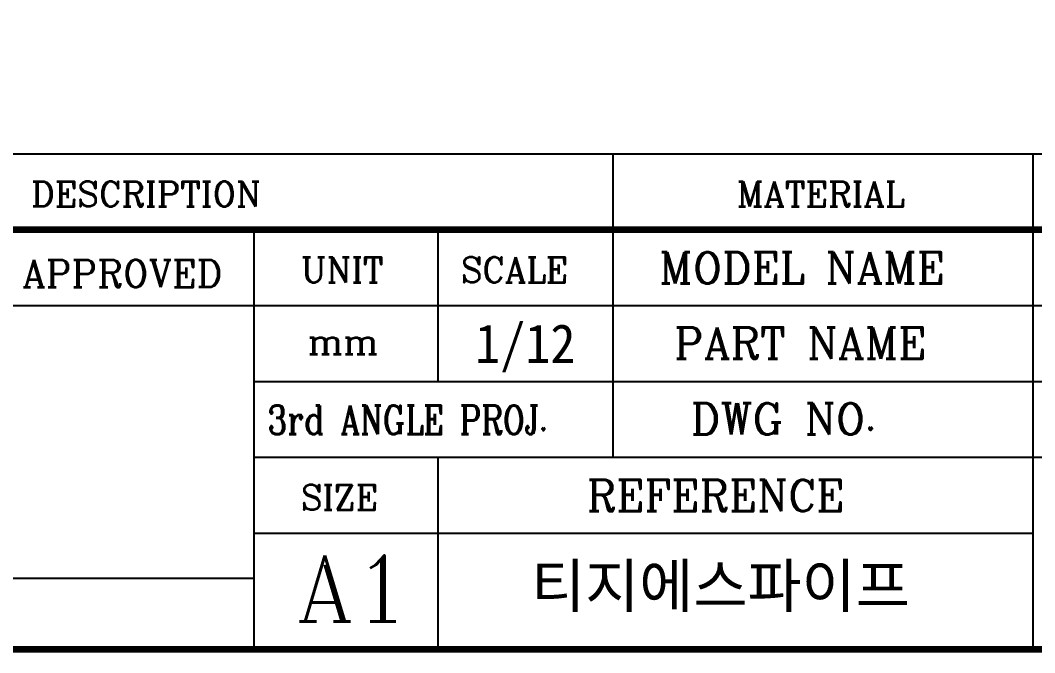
# Model space of a CAD drawing. Header units: millimetres. Extents: x 4969 to 37601, y -771 to 6478.
# Drawn here: x 12898 to 14169, y -630 to 162 of the extents above; entities that cross this region are included whole.
import ezdxf
from ezdxf.enums import TextEntityAlignment as Align

# ---------------------------------------------------------------- set-up
doc = ezdxf.new("R2010")
doc.units = ezdxf.units.MM
doc.header["$LTSCALE"] = 7
doc.header["$MEASUREMENT"] = 0
doc.layers.get('0').update_dxf_attribs({"linetype": 'CONTINUOUS'})
doc.layers.add('FORMAT-1', color=7, linetype='CONTINUOUS')
doc.styles.add('HAN', font='')
doc.styles.add('RC', font='ROMANC.SHX')
doc.styles.get('HAN').set_extended_font_data('GulimChe')

# ---------------------------------------------------------------- blocks, each defined once
blk = doc.blocks.new('format-a1')
at = {"color": 180}
for p, q in [((575, 61.74), (854, 61.74)), ((722.6, 61.74), (722.6, 53.82)), ((766.42, 61.74), (766.42, 53.82)), ((685.16, 10), (685.16, 53.82)), ((704.32, 53.82), (704.32, 37.98)), ((722.6, 53.82), (722.6, 30.06)), ((766.42, 53.82), (766.42, 10)), ((610.96, 45.9), (854, 45.9)), ((685.16, 37.98), (854, 37.98)), ((685.16, 30.06), (854, 30.06)), ((704.32, 30.06), (704.32, 10)), ((685.16, 22.14), (766.42, 22.14)), ((610.96, 17.43), (685.16, 17.43))]:
    blk.add_line(p, q, dxfattribs=at)
at = {"color": 7, "const_width": 0.7}
blk.add_lwpolyline([(610.96, 10), (610.96, 53.82), (854, 53.82)], dxfattribs=at)
at = {"layer": 'FORMAT-1', "color": 7, "const_width": 0.7}
blk.add_lwpolyline([(26, 10), (26, 592), (854, 592), (854, 10)], close=True, dxfattribs=at)
at = {"color": 2, "style": 'RC'}
for s, height, p in [('DESCRIPTION', 2.6136, (661.89, 56.25)), ('MATERIAL', 2.614, (735.53, 56.25)), ('UNIT', 2.614, (690.03, 48.33)), ('SCALE', 2.614, (706.73, 48.33)), ('MODEL NAME', 3.267, (727.43, 48.2)), ('APPROVED', 2.85, (660.96, 47.83)), ('PART NAME', 3.267, (729, 40.36)), ('mm', 2.614, (690.76, 40.84)), (' DWG NO.', 3.267, (728.5, 32.44)), ('REFERENCE', 3.267, (719.88, 24.43)), ('SIZE', 2.614, (690.03, 24.57))]:
    blk.add_text(s, height=height, dxfattribs=at).set_placement(p)
at = {"color": 2, "style": 'RC', "width": 0.8}
blk.add_text('3rd ANGLE PROJ.', height=3, dxfattribs=at).set_placement((686.55, 32.46))
at = {"color": 2, "lineweight": 30, "style": 'RC'}
blk.add_text('A1', height=6.9, dxfattribs=at).set_placement((689.59, 12.91))
at = {"style": 'HAN'}
for tag, height, p in [('MODEL-NAME', 4.5, (811.39, 49.79)), ('SCALE', 4.05, (713.46, 41.94)), ('PART-NAME', 4.5, (811.39, 41.94)), ('DWG-NO', 4.5, (811.39, 34.02)), ('DRA-BY', 4.5, (623.33, 31.66)), ('CH-BY', 4.5, (648.06, 31.66)), ('APP-BY', 4.5, (672.8, 31.66)), ('관련업체명', 4.5, (733.83, 16.64)), ('DRA-DATE', 3.75, (623.33, 13.71)), ('CH-DATE', 3.75, (648.06, 13.71)), ('APP-DATE', 3.75, (672.8, 13.71))]:
    blk.add_attdef(tag, text='', height=height, dxfattribs=at).set_placement(p, align=Align.MIDDLE_CENTER)

msp = doc.modelspace()

# ---------------------------------------------------------------- block references
ref = msp.add_blockref('format-a1', (4969.048, -746.069), dxfattribs=dict(xscale=12, yscale=12, zscale=12))
ref.add_attrib('관련업체명', '티지에스파이프', dxfattribs={"height": 54, "style": 'HAN'}).set_placement((13774.97, -546.385), align=Align.MIDDLE_CENTER)
ref.add_attrib('SCALE', '1/12', dxfattribs={"height": 48.6, "style": 'HAN'}).set_placement((13530.593, -242.773), align=Align.MIDDLE_CENTER)

doc.saveas('drawing.dxf')
